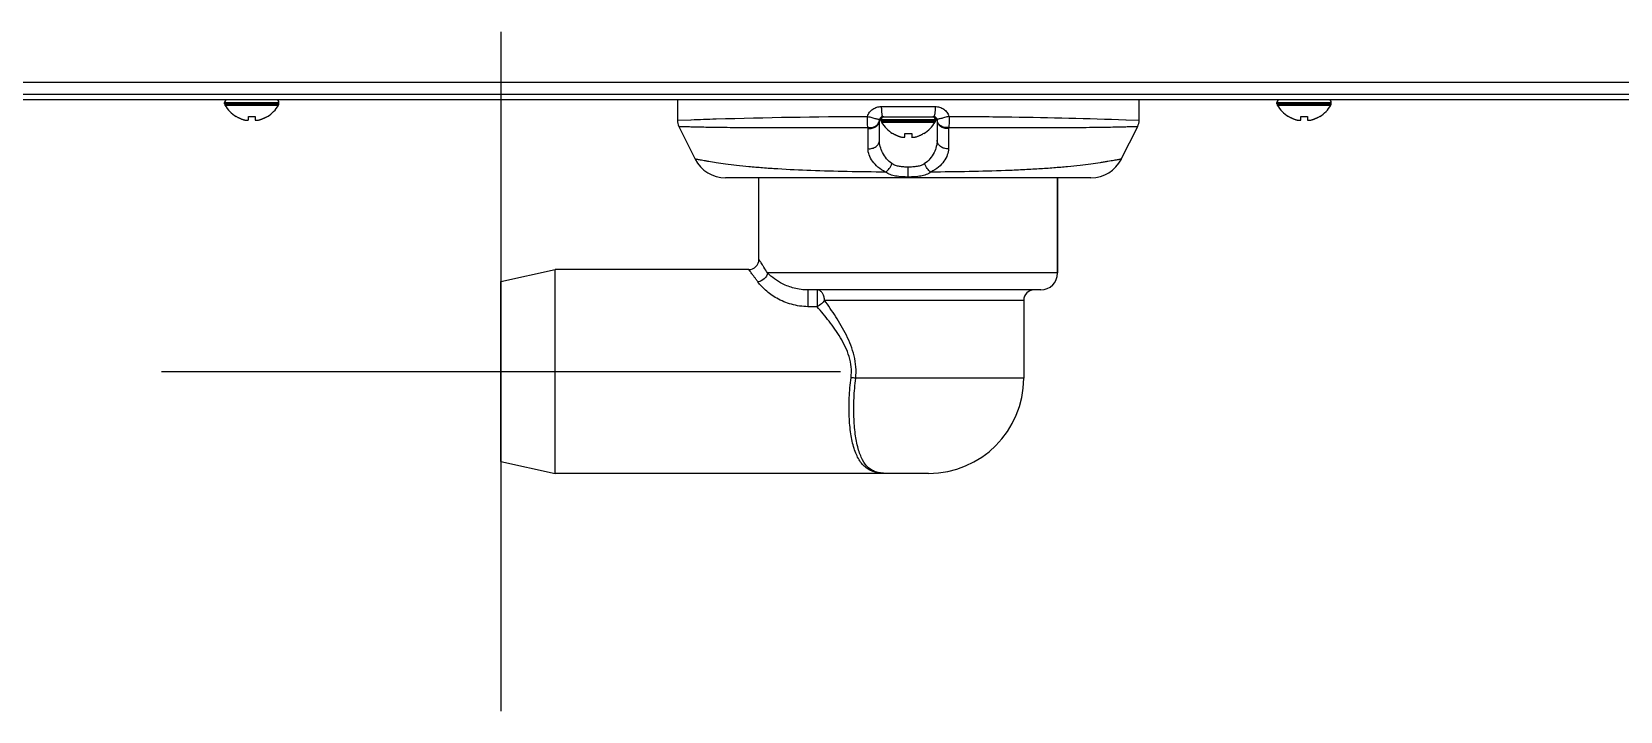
# Model space of a CAD drawing. Header units: millimetres. Extents: x -1319 to 3519, y -1539 to 2345.
# Drawn here: x 1892.1 to 2126.1, y -250.1 to -150.1 of the extents above; entities that cross this region are included whole.
import ezdxf

# ---------------------------------------------------------------- set-up
doc = ezdxf.new("R2010")
doc.units = ezdxf.units.MM
doc.header["$LTSCALE"] = 65.395
doc.layers.get('0').update_dxf_attribs({"linetype": 'CONTINUOUS'})

msp = doc.modelspace()

# ---------------------------------------------------------------- linework, layer by layer
at = {"color": 6}
for p, q in [((1961.19, -150.13), (1961.19, -250.13)), ((1911.19, -200.13), (2011.19, -200.13))]:
    msp.add_line(p, q, dxfattribs=at)
at = {"linetype": 'Continuous'}
for p, q in [((1493.79, -157.53), (2252.19, -157.53)), ((2253.99, -160.13), (1493.79, -160.13)), ((1494.13, -159.33), (2251.84, -159.33)), ((1920.49, -160.53), (1928.49, -160.53)), ((1920.49, -160.73), (1920.49, -160.53)), ((1920.49, -160.73), (1928.49, -160.73)), ((1920.54, -160.93), (1928.43, -160.93)), ((1928.49, -160.73), (1928.49, -160.53)), ((1987.19, -160.13), (1987.19, -163.16)), ((2017.22, -161.13), (2025.15, -161.13)), ((2055.19, -163.16), (2055.19, -160.13)), ((2075.49, -160.53), (2083.49, -160.53)), ((2075.49, -160.73), (2075.49, -160.53)), ((2075.49, -160.73), (2083.49, -160.73)), ((2075.54, -160.93), (2083.43, -160.93)), ((2083.49, -160.73), (2083.49, -160.53)), ((1922.19, -162.61), (1922.19, -162.58)), ((1923.99, -163.13), (1923.99, -162.58)), ((1924.99, -162.58), (1924.99, -163.13)), ((1926.79, -162.58), (1926.79, -162.61)), ((1987.19, -163.16), (1989.14, -163.08)), ((1989.14, -163.08), (1989.19, -163.08)), ((2014.93, -162.58), (2015.19, -162.58)), ((2017.19, -163.13), (2016.94, -163.13)), ((2016.94, -166.09), (2016.94, -163.13)), ((2017.19, -163.03), (2025.19, -163.03)), ((2017.19, -163.23), (2017.19, -163.03)), ((2017.19, -163.23), (2025.19, -163.23)), ((2017.24, -163.43), (2025.13, -163.43)), ((2017.44, -162.63), (2024.94, -162.63)), ((2017.59, -162.63), (2024.79, -162.63)), ((2025.19, -163.23), (2025.19, -163.03)), ((2025.44, -163.13), (2025.19, -163.13)), ((2025.44, -163.13), (2025.44, -166.09)), ((2027.18, -162.58), (2027.44, -162.58)), ((2053.21, -163.08), (2053.26, -163.08)), ((2053.26, -163.08), (2055.19, -163.16)), ((2077.19, -162.61), (2077.19, -162.58)), ((2078.99, -163.13), (2078.99, -162.58)), ((2079.99, -162.58), (2079.99, -163.13)), ((2081.79, -162.58), (2081.79, -162.61)), ((1987.4, -164.05), (1989.81, -168.87)), ((2018.89, -165.11), (2018.89, -165.08)), ((2020.69, -165.63), (2020.69, -165.08)), ((2021.69, -165.08), (2021.69, -165.63)), ((2023.49, -165.08), (2023.49, -165.11)), ((2052.57, -168.87), (2054.98, -164.05)), ((2021.19, -171.63), (2021.19, -170.05)), ((2048.1, -171.63), (1994.28, -171.63)), ((1999.19, -183.63), (1999.19, -171.63)), ((1999.19, -183.63), (1999.19, -171.63)), ((2043.19, -185.63), (2043.19, -171.63)), ((2043.19, -171.63), (2043.19, -185.63)), ((1961.19, -186.88), (1969.19, -185.13)), ((1961.19, -213.38), (1961.19, -186.88)), ((1997.69, -185.13), (1969.19, -185.13)), ((1969.19, -215.13), (1969.19, -185.13)), ((2043.19, -185.63), (2000.46, -185.63)), ((2040.69, -188.13), (2006.41, -188.13)), ((2006.41, -188.13), (2006.41, -190.59)), ((2007.76, -188.13), (2007.76, -190.59)), ((2007.76, -190.59), (2006.41, -190.59)), ((2008.85, -189.63), (2038.19, -189.63)), ((2038.19, -189.63), (2038.19, -201.13)), ((2038.19, -201.13), (2013.45, -201.13)), ((1961.19, -213.38), (1969.19, -215.13)), ((2024.19, -215.13), (1969.19, -215.13)), ((2018.19, -215.13), (2018.19, -215.13)), ((2018.19, -215.13), (2018.19, -215.13))]:
    msp.add_line(p, q, dxfattribs=at)
for centre, radius, start, end in [((1920.89, -160.53), 0.4, 90, 180), ((1920.89, -160.73), 0.4, 180, 210.3012), ((1924.69, -158.51), 4.8, 210.3012, 238.5421), ((1924.29, -158.51), 4.8, 301.4579, 329.6988), ((1928.09, -160.53), 0.4, 0, 90), ((1928.09, -160.73), 0.4, 329.6988, 360), ((2075.89, -160.53), 0.4, 90, 180), ((2075.89, -160.73), 0.4, 180, 210.3012), ((2079.69, -158.51), 4.8, 210.3012, 238.5421), ((2079.29, -158.51), 4.8, 301.4579, 329.6988), ((2083.09, -160.53), 0.4, 0, 90), ((2083.09, -160.73), 0.4, 329.6988, 360), ((1924.67, -158.52), 4.75, 238.4659, 241.0313), ((1924.67, -158.53), 4.75, 241.0316, 241.9926), ((1924.67, -158.53), 4.75, 241.9926, 243.3187), ((1924.67, -158.53), 4.74, 243.3188, 244.4598), ((1924.67, -158.54), 4.74, 244.4598, 245.4278), ((1924.67, -158.54), 4.73, 245.4278, 246.6825), ((1924.66, -158.55), 4.73, 246.6826, 247.4526), ((1924.66, -158.55), 4.72, 247.4524, 248.9975), ((1924.66, -158.56), 4.72, 248.9977, 249.4819), ((1924.65, -158.57), 4.7, 249.4813, 251.5344), ((1924.65, -158.59), 4.68, 251.535, 252.6227), ((1924.64, -158.6), 4.67, 252.6228, 253.6051), ((1924.63, -158.63), 4.64, 253.6036, 255.6824), ((1923.74, -161.14), 2.01, 262.7256, 264.8598), ((1923.74, -161.16), 1.98, 264.8627, 265.7144), ((1923.74, -161.17), 1.97, 265.714, 266.9766), ((1923.74, -161.18), 1.96, 266.9771, 268.0037), ((1923.74, -161.19), 1.95, 268.0037, 269.0738), ((1923.74, -161.19), 1.95, 269.0741, 270.1995), ((1923.74, -161.19), 1.95, 270.1995, 271.1541), ((1923.74, -161.19), 1.95, 271.1545, 272.3767), ((1923.74, -161.18), 1.96, 272.3765, 273.2159), ((1923.74, -161.17), 1.97, 273.2167, 274.6016), ((1923.74, -161.16), 1.98, 274.6009, 275.2558), ((1923.73, -161.14), 2.01, 275.2585, 277.2741), ((1924.49, -158.82), 3.79, 262.4013, 269.9911), ((1924.49, -158.82), 3.79, 270.0089, 277.5987), ((1925.24, -161.14), 2.01, 262.7259, 264.7415), ((1925.24, -161.16), 1.98, 264.7442, 265.3991), ((1925.24, -161.17), 1.97, 265.3984, 266.7833), ((1925.24, -161.18), 1.96, 266.7841, 267.6235), ((1925.24, -161.19), 1.96, 267.6234, 268.8455), ((1925.24, -161.19), 1.95, 268.8459, 270.9258), ((1925.24, -161.19), 1.95, 270.9261, 271.9964), ((1925.24, -161.18), 1.96, 271.9964, 273.0228), ((1925.24, -161.17), 1.97, 273.0233, 274.286), ((1925.24, -161.16), 1.98, 274.2856, 275.1372), ((1925.23, -161.14), 2.01, 275.1401, 277.2744), ((1924.34, -158.63), 4.64, 284.3176, 286.3964), ((1924.33, -158.6), 4.67, 286.3949, 287.3772), ((1924.33, -158.59), 4.68, 287.3773, 288.465), ((1924.32, -158.57), 4.7, 288.4656, 290.5187), ((1924.32, -158.56), 4.72, 290.5181, 291.0023), ((1924.31, -158.55), 4.72, 291.0025, 292.5476), ((1924.31, -158.55), 4.73, 292.5474, 293.3174), ((1924.31, -158.54), 4.73, 293.3175, 294.5722), ((1924.31, -158.54), 4.74, 294.5722, 295.5402), ((1924.31, -158.53), 4.74, 295.5402, 296.6812), ((1924.3, -158.53), 4.75, 296.6813, 298.0074), ((1924.3, -158.53), 4.75, 298.0074, 298.9684), ((1924.3, -158.52), 4.75, 298.9687, 301.5341), ((1989.19, -163.16), 2, 180, 206.5651), ((2017.44, -163.13), 0.5, 90, 180), ((2015.91, -163.02), 1.03, 354.0374, 355.9341), ((2017.59, -163.03), 0.4, 90, 180), ((2017.59, -163.23), 0.4, 180, 210.3012), ((2021.39, -161.01), 4.8, 210.3012, 238.5421), ((2020.99, -161.01), 4.8, 301.4579, 329.6988), ((2024.79, -163.03), 0.4, 0, 90), ((2024.94, -163.13), 0.5, 0, 90), ((2024.79, -163.23), 0.4, 329.6988, 360), ((2026.46, -163.02), 1.03, 184.0652, 185.9617), ((2053.19, -163.16), 2, 333.4349, 0), ((2079.67, -158.52), 4.75, 238.4659, 241.0313), ((2079.67, -158.53), 4.75, 241.0316, 241.9926), ((2079.67, -158.53), 4.75, 241.9926, 243.3187), ((2079.67, -158.53), 4.74, 243.3188, 244.4598), ((2079.67, -158.54), 4.74, 244.4598, 245.4278), ((2079.67, -158.54), 4.73, 245.4278, 246.6825), ((2079.66, -158.55), 4.73, 246.6826, 247.4526), ((2079.66, -158.55), 4.72, 247.4524, 248.9975), ((2079.66, -158.56), 4.72, 248.9977, 249.4819), ((2079.65, -158.57), 4.7, 249.4813, 251.5344), ((2079.65, -158.59), 4.68, 251.535, 252.6227), ((2079.64, -158.6), 4.67, 252.6228, 253.6051), ((2079.63, -158.63), 4.64, 253.6036, 255.6824), ((2078.74, -161.14), 2.01, 262.7256, 264.8598), ((2078.74, -161.16), 1.98, 264.8627, 265.7144), ((2078.74, -161.17), 1.97, 265.714, 266.9766), ((2078.74, -161.18), 1.96, 266.9771, 268.0037), ((2078.74, -161.19), 1.95, 268.0037, 269.0738), ((2078.74, -161.19), 1.95, 269.0741, 270.1995), ((2078.74, -161.19), 1.95, 270.1995, 271.1541), ((2078.74, -161.19), 1.95, 271.1545, 272.3767), ((2078.74, -161.18), 1.96, 272.3765, 273.2159), ((2078.74, -161.17), 1.97, 273.2167, 274.6016), ((2078.74, -161.16), 1.98, 274.6009, 275.2558), ((2078.73, -161.14), 2.01, 275.2585, 277.2741), ((2079.49, -158.82), 3.79, 262.4013, 269.9911), ((2079.49, -158.82), 3.79, 270.0089, 277.5987), ((2080.24, -161.14), 2.01, 262.7259, 264.7415), ((2080.24, -161.16), 1.98, 264.7442, 265.3991), ((2080.24, -161.17), 1.97, 265.3984, 266.7833), ((2080.24, -161.18), 1.96, 266.7841, 267.6235), ((2080.24, -161.19), 1.96, 267.6234, 268.8455), ((2080.24, -161.19), 1.95, 268.8459, 270.9258), ((2080.24, -161.19), 1.95, 270.9261, 271.9964), ((2080.24, -161.18), 1.96, 271.9964, 273.0228), ((2080.24, -161.17), 1.97, 273.0233, 274.286), ((2080.24, -161.16), 1.98, 274.2856, 275.1372), ((2080.23, -161.14), 2.01, 275.1401, 277.2744), ((2079.34, -158.63), 4.64, 284.3176, 286.3964), ((2079.33, -158.6), 4.67, 286.3949, 287.3772), ((2079.33, -158.59), 4.68, 287.3773, 288.465), ((2079.32, -158.57), 4.7, 288.4656, 290.5187), ((2079.32, -158.56), 4.72, 290.5181, 291.0023), ((2079.31, -158.55), 4.72, 291.0025, 292.5476), ((2079.31, -158.55), 4.73, 292.5474, 293.3174), ((2079.31, -158.54), 4.73, 293.3175, 294.5722), ((2079.31, -158.54), 4.74, 294.5722, 295.5402), ((2079.31, -158.53), 4.74, 295.5402, 296.6812), ((2079.3, -158.53), 4.75, 296.6813, 298.0074), ((2079.3, -158.53), 4.75, 298.0074, 298.9684), ((2079.3, -158.52), 4.75, 298.9687, 301.5341), ((2017.2, -164.37), 1.94, 175.8774, 180.0644), ((2021.37, -161.02), 4.75, 238.4659, 241.0313), ((2021.37, -161.03), 4.75, 241.0316, 241.9926), ((2021.37, -161.03), 4.75, 241.9926, 243.3187), ((2021.37, -161.03), 4.74, 243.3188, 244.4598), ((2021.37, -161.04), 4.74, 244.4598, 245.4278), ((2021.37, -161.04), 4.73, 245.4278, 246.6825), ((2021.36, -161.05), 4.73, 246.6826, 247.4526), ((2021.36, -161.05), 4.72, 247.4524, 248.9975), ((2021.36, -161.06), 4.72, 248.9977, 249.4819), ((2021.35, -161.07), 4.7, 249.4813, 251.5344), ((2021.35, -161.09), 4.68, 251.535, 252.6227), ((2021.34, -161.1), 4.67, 252.6228, 253.6051), ((2021.33, -161.13), 4.64, 253.6036, 255.6824), ((2020.44, -163.64), 2.01, 262.7256, 264.8598), ((2020.44, -163.66), 1.98, 264.8627, 265.7144), ((2020.44, -163.67), 1.97, 265.714, 266.9766), ((2020.44, -163.68), 1.96, 266.9771, 268.0037), ((2020.44, -163.69), 1.95, 268.0037, 269.0738), ((2020.44, -163.69), 1.95, 269.0741, 270.1995), ((2020.44, -163.69), 1.95, 270.1995, 271.1541), ((2020.44, -163.69), 1.95, 271.1545, 272.3767), ((2020.44, -163.68), 1.96, 272.3765, 273.2159), ((2020.44, -163.67), 1.97, 273.2167, 274.6016), ((2020.44, -163.66), 1.98, 274.6009, 275.2558), ((2020.43, -163.64), 2.01, 275.2585, 277.2741), ((2021.19, -161.32), 3.79, 262.4013, 269.9911), ((2021.19, -161.32), 3.79, 270.0089, 277.5987), ((2021.94, -163.64), 2.01, 262.7259, 264.7415), ((2021.94, -163.66), 1.98, 264.7442, 265.3991), ((2021.94, -163.67), 1.97, 265.3984, 266.7833), ((2021.94, -163.68), 1.96, 266.7841, 267.6235), ((2021.94, -163.69), 1.96, 267.6234, 268.8455), ((2021.94, -163.69), 1.95, 268.8459, 270.9258), ((2021.94, -163.69), 1.95, 270.9261, 271.9964), ((2021.94, -163.68), 1.96, 271.9964, 273.0228), ((2021.94, -163.67), 1.97, 273.0233, 274.286), ((2021.94, -163.66), 1.98, 274.2856, 275.1372), ((2021.93, -163.64), 2.01, 275.1401, 277.2744), ((2021.04, -161.13), 4.64, 284.3176, 286.3964), ((2021.03, -161.1), 4.67, 286.3949, 287.3772), ((2021.03, -161.09), 4.68, 287.3773, 288.465), ((2021.02, -161.07), 4.7, 288.4656, 290.5187), ((2021.02, -161.06), 4.72, 290.5181, 291.0023), ((2021.01, -161.05), 4.72, 291.0025, 292.5476), ((2021.01, -161.05), 4.73, 292.5474, 293.3174), ((2021.01, -161.04), 4.73, 293.3175, 294.5722), ((2021.01, -161.04), 4.74, 294.5722, 295.5402), ((2021.01, -161.03), 4.74, 295.5402, 296.6812), ((2021, -161.03), 4.75, 296.6813, 298.0074), ((2021, -161.03), 4.75, 298.0074, 298.9684), ((2021, -161.02), 4.75, 298.9687, 301.5341), ((2025.18, -164.37), 1.94, 359.9431, 4.1302), ((1994.28, -166.63), 5, 206.565, 270), ((2048.1, -166.63), 5, 270, 333.435), ((1997.69, -183.63), 1.5, 269.9998, 0.0003), ((2040.69, -185.63), 2.5, 270, 360), ((2006.83, -189.63), 2.02, 0.0188, 5.7499), ((2039.69, -189.63), 1.5, 90, 180), ((2010.21, -222.83), 21.94, 81.5204, 83.3205), ((2024.19, -201.13), 14, 270, 360)]:
    msp.add_arc(centre, radius, start, end, dxfattribs=at)
for points, knots in [([(2015.19, -162.58), (2015.26, -162.36), (2015.46, -161.96), (2015.95, -161.49), (2016.56, -161.2), (2017, -161.13), (2017.22, -161.13)], [0, 0, 0, 0, 0.251155, 0.501038, 0.750347, 1, 1, 1, 1]), ([(2017.22, -161.13), (2017.22, -161.32), (2017.23, -161.68), (2017.27, -162.14), (2017.33, -162.44), (2017.38, -162.59), (2017.42, -162.63), (2017.44, -162.63)], [0, 0, 0, 0, 0.372682, 0.689836, 0.905667, 0.966947, 1, 1, 1, 1]), ([(2025.15, -161.13), (2025.15, -161.32), (2025.14, -161.68), (2025.1, -162.14), (2025.05, -162.44), (2024.99, -162.59), (2024.96, -162.63), (2024.94, -162.63)], [0, 0, 0, 0, 0.372682, 0.689836, 0.905667, 0.966947, 1, 1, 1, 1]), ([(2025.15, -161.13), (2025.37, -161.13), (2025.82, -161.2), (2026.43, -161.49), (2026.91, -161.96), (2027.12, -162.36), (2027.18, -162.58)], [0, 0, 0, 0, 0.249653, 0.498962, 0.748845, 1, 1, 1, 1]), ([(1989.19, -163.08), (1990.42, -163.03), (1999, -162.74), (2007.58, -162.62), (2014.93, -162.58)], [0, 0, 0, 0, 0.143107, 1, 1, 1, 1]), ([(2015.26, -164.23), (2015.21, -163.99), (2015.16, -163.44), (2015.17, -162.89), (2015.19, -162.58)], [0, 0, 0, 0, 0.436731, 1, 1, 1, 1]), ([(2015.19, -162.58), (2015.4, -162.64), (2015.72, -162.73), (2016.12, -162.84), (2016.39, -162.9), (2016.61, -162.95), (2016.77, -162.98), (2016.86, -163), (2016.91, -163), (2016.94, -163), (2016.96, -163), (2016.96, -162.99)], [0, 0, 0, 0, 0.363518, 0.535495, 0.689644, 0.818343, 0.915363, 0.950528, 0.97624, 0.992425, 1, 1, 1, 1]), ([(2015.26, -164.37), (2015.47, -164.39), (2015.89, -164.36), (2016.44, -164.1), (2016.84, -163.68), (2016.94, -163.31), (2016.94, -163.13)], [0, 0, 0, 0, 0.270379, 0.530725, 0.772739, 1, 1, 1, 1]), ([(2015.26, -164.23), (2015.46, -164.25), (2015.86, -164.23), (2016.4, -164.02), (2016.79, -163.64), (2016.92, -163.3), (2016.94, -163.13)], [0, 0, 0, 0, 0.270009, 0.529557, 0.771752, 1, 1, 1, 1]), ([(2027.18, -162.58), (2026.97, -162.64), (2026.66, -162.73), (2026.26, -162.84), (2025.99, -162.9), (2025.76, -162.95), (2025.61, -162.98), (2025.51, -163), (2025.46, -163), (2025.44, -163), (2025.42, -163), (2025.42, -162.99)], [0, 0, 0, 0, 0.363522, 0.535498, 0.689646, 0.818343, 0.915363, 0.950528, 0.97624, 0.992425, 1, 1, 1, 1]), ([(2027.11, -164.23), (2026.92, -164.25), (2026.52, -164.23), (2025.98, -164.02), (2025.58, -163.64), (2025.46, -163.3), (2025.44, -163.13)], [0, 0, 0, 0, 0.27001, 0.529557, 0.771751, 1, 1, 1, 1]), ([(2027.12, -164.37), (2026.91, -164.39), (2026.49, -164.36), (2025.93, -164.1), (2025.54, -163.68), (2025.44, -163.31), (2025.44, -163.13)], [0, 0, 0, 0, 0.270379, 0.530725, 0.772739, 1, 1, 1, 1]), ([(2027.18, -162.58), (2027.21, -162.89), (2027.22, -163.44), (2027.17, -163.99), (2027.11, -164.23)], [0, 0, 0, 0, 0.563272, 1, 1, 1, 1]), ([(2027.44, -162.58), (2030.45, -162.59), (2039.04, -162.67), (2047.63, -162.87), (2053.21, -163.08)], [0, 0, 0, 0, 0.34994, 1, 1, 1, 1]), ([(1987.4, -164.05), (1987.4, -164.06), (1987.41, -164.05), (1987.42, -164.05), (1987.43, -164.05), (1987.47, -164.06), (1987.51, -164.06), (1987.58, -164.06), (1987.69, -164.06), (1987.86, -164.07), (1988.1, -164.07), (1988.41, -164.08), (1988.77, -164.09), (1989.18, -164.1), (1989.65, -164.11), (1990.39, -164.13), (1991.45, -164.15), (1992.9, -164.17), (1994.57, -164.19), (1996.46, -164.21), (1998.57, -164.22), (2000.9, -164.23), (2004.4, -164.24), (2009.22, -164.23), (2013.18, -164.23), (2015.26, -164.23)], [0, 0, 0, 0, 0.000246, 0.000554, 0.000985, 0.002217, 0.003941, 0.006159, 0.00887, 0.015775, 0.02466, 0.03553, 0.048392, 0.063251, 0.080114, 0.098987, 0.142781, 0.194656, 0.254608, 0.322585, 0.398483, 0.482115, 0.573189, 0.775718, 1, 1, 1, 1]), ([(2015.26, -167.33), (2015.47, -167.35), (2015.89, -167.32), (2016.45, -167.06), (2016.84, -166.63), (2016.94, -166.27), (2016.94, -166.09)], [0, 0, 0, 0, 0.270436, 0.530776, 0.772762, 1, 1, 1, 1]), ([(2018.79, -169.54), (2018.21, -169.12), (2017.3, -168.06), (2016.94, -166.71), (2016.94, -166.09)], [0, 0, 0, 0, 0.533739, 1, 1, 1, 1]), ([(2025.44, -166.09), (2025.44, -166.71), (2025.08, -168.06), (2024.17, -169.12), (2023.59, -169.54)], [0, 0, 0, 0, 0.466261, 1, 1, 1, 1]), ([(2027.11, -167.33), (2026.91, -167.35), (2026.49, -167.32), (2025.93, -167.06), (2025.54, -166.63), (2025.44, -166.27), (2025.44, -166.09)], [0, 0, 0, 0, 0.270436, 0.530776, 0.772761, 1, 1, 1, 1]), ([(2027.11, -164.23), (2029.2, -164.23), (2033.16, -164.23), (2037.97, -164.24), (2041.48, -164.23), (2043.8, -164.22), (2045.92, -164.21), (2047.81, -164.19), (2049.48, -164.17), (2050.92, -164.15), (2052.14, -164.12), (2053.02, -164.1), (2053.61, -164.09), (2053.97, -164.08), (2054.27, -164.07), (2054.52, -164.07), (2054.69, -164.06), (2054.8, -164.06), (2054.86, -164.06), (2054.91, -164.06), (2054.95, -164.05), (2054.97, -164.05), (2054.97, -164.05), (2054.98, -164.05)], [0, 0, 0, 0, 0.22428, 0.426813, 0.517891, 0.601525, 0.677423, 0.745403, 0.805354, 0.857228, 0.901021, 0.936755, 0.951614, 0.964475, 0.975344, 0.984228, 0.991132, 0.993843, 0.99606, 0.997784, 0.999015, 0.999754, 1, 1, 1, 1]), ([(2017.85, -170.78), (2017.45, -170.57), (2016.74, -170.11), (2015.91, -169.24), (2015.39, -168.31), (2015.26, -167.64), (2015.26, -167.33)], [0, 0, 0, 0, 0.297149, 0.559141, 0.790551, 1, 1, 1, 1]), ([(2027.11, -167.33), (2027.11, -167.64), (2026.98, -168.31), (2026.46, -169.24), (2025.64, -170.11), (2024.93, -170.57), (2024.53, -170.78)], [0, 0, 0, 0, 0.209447, 0.44086, 0.702851, 1, 1, 1, 1]), ([(2017.85, -170.78), (2015.97, -170.77), (2012.3, -170.72), (2007, -170.59), (2002.85, -170.39), (1999.8, -170.18), (1997.78, -170), (1995.96, -169.81), (1994.35, -169.61), (1992.99, -169.41), (1992.01, -169.26), (1991.34, -169.14), (1990.94, -169.07), (1990.6, -169.01), (1990.32, -168.96), (1990.1, -168.92), (1989.96, -168.9), (1989.88, -168.88), (1989.84, -168.87), (1989.82, -168.87), (1989.81, -168.87), (1989.81, -168.87)], [0, 0, 0, 0, 0.200474, 0.390811, 0.564779, 0.643695, 0.716198, 0.781535, 0.839025, 0.888116, 0.928437, 0.945244, 0.959801, 0.972105, 0.98216, 0.989971, 0.995545, 0.997494, 0.998886, 0.999722, 1, 1, 1, 1]), ([(2017.85, -170.78), (2018.06, -170.65), (2018.44, -170.27), (2018.69, -169.8), (2018.79, -169.54)], [0, 0, 0, 0, 0.468716, 1, 1, 1, 1]), ([(2021.19, -171.51), (2020.87, -171.51), (2020.25, -171.49), (2019.35, -171.39), (2018.54, -171.18), (2018.06, -170.93), (2017.85, -170.78)], [0, 0, 0, 0, 0.275621, 0.536586, 0.776528, 1, 1, 1, 1]), ([(2021.19, -170.05), (2020.97, -170.05), (2020.54, -170.03), (2019.9, -169.97), (2019.31, -169.83), (2018.95, -169.65), (2018.79, -169.54)], [0, 0, 0, 0, 0.263146, 0.520098, 0.765825, 1, 1, 1, 1]), ([(2023.59, -169.54), (2023.43, -169.65), (2023.07, -169.83), (2022.47, -169.97), (2021.84, -170.03), (2021.41, -170.05), (2021.19, -170.05)], [0, 0, 0, 0, 0.234173, 0.479901, 0.736854, 1, 1, 1, 1]), ([(2024.53, -170.78), (2024.32, -170.93), (2023.84, -171.18), (2023.02, -171.39), (2022.13, -171.49), (2021.51, -171.51), (2021.19, -171.51)], [0, 0, 0, 0, 0.22347, 0.463413, 0.724378, 1, 1, 1, 1]), ([(2024.53, -170.78), (2024.32, -170.65), (2023.94, -170.27), (2023.68, -169.8), (2023.59, -169.54)], [0, 0, 0, 0, 0.468708, 1, 1, 1, 1]), ([(2052.57, -168.87), (2052.57, -168.86), (2052.56, -168.87), (2052.55, -168.87), (2052.53, -168.87), (2052.5, -168.88), (2052.44, -168.89), (2052.37, -168.9), (2052.25, -168.93), (2052.06, -168.96), (2051.78, -169.01), (2051.44, -169.07), (2051.03, -169.14), (2050.57, -169.22), (2050.04, -169.31), (2049.21, -169.44), (2048.02, -169.61), (2046.42, -169.81), (2044.6, -170), (2042.57, -170.18), (2040.36, -170.33), (2038, -170.46), (2034.58, -170.61), (2030.08, -170.72), (2026.41, -170.77), (2024.53, -170.78)], [0, 0, 0, 0, 0.000278, 0.000626, 0.001113, 0.002505, 0.004455, 0.006962, 0.010028, 0.017839, 0.027894, 0.040198, 0.054754, 0.071561, 0.09061, 0.111882, 0.160973, 0.218462, 0.283799, 0.356301, 0.435216, 0.519769, 0.609186, 0.799522, 1, 1, 1, 1]), ([(2000.46, -185.63), (2000.29, -185.35), (2000.04, -184.95), (1999.73, -184.46), (1999.54, -184.17), (1999.4, -183.95), (1999.3, -183.8), (1999.24, -183.71), (1999.21, -183.67), (1999.2, -183.64), (1999.19, -183.63), (1999.19, -183.63)], [0, 0, 0, 0, 0.419838, 0.591836, 0.735853, 0.850067, 0.932933, 0.962176, 0.983141, 0.995768, 1, 1, 1, 1]), ([(1999.05, -186.95), (1998.95, -186.81), (1998.76, -186.56), (1998.5, -186.2), (1998.26, -185.88), (1998.07, -185.62), (1997.93, -185.44), (1997.84, -185.32), (1997.78, -185.26), (1997.74, -185.2), (1997.72, -185.16), (1997.7, -185.14), (1997.69, -185.13), (1997.69, -185.13)], [0, 0, 0, 0, 0.221991, 0.420074, 0.592071, 0.736044, 0.850193, 0.8956, 0.932995, 0.962213, 0.983158, 0.995773, 1, 1, 1, 1]), ([(2000.46, -185.63), (2000.4, -185.96), (2000.03, -186.58), (1999.39, -186.9), (1999.05, -186.95)], [0, 0, 0, 0, 0.49008, 1, 1, 1, 1]), ([(2006.41, -190.59), (2005.59, -190.59), (2003.99, -190.34), (2001.86, -189.46), (2000.21, -188.3), (1999.36, -187.39), (1999.05, -186.95)], [0, 0, 0, 0, 0.29046, 0.565602, 0.807948, 1, 1, 1, 1]), ([(2006.41, -188.13), (2005.73, -188.13), (2004.43, -187.95), (2002.36, -187.17), (2001.09, -186.28), (2000.46, -185.63)], [0, 0, 0, 0, 0.310695, 0.589393, 1, 1, 1, 1]), ([(2008.84, -189.43), (2008.82, -189.26), (2008.75, -188.92), (2008.51, -188.5), (2008.17, -188.2), (2007.89, -188.13), (2007.76, -188.13)], [0, 0, 0, 0, 0.285506, 0.549234, 0.784596, 1, 1, 1, 1]), ([(2008.85, -189.63), (2008.8, -189.73), (2008.65, -189.93), (2008.39, -190.18), (2008.09, -190.41), (2007.87, -190.53), (2007.76, -190.59)], [0, 0, 0, 0, 0.23802, 0.491156, 0.749157, 1, 1, 1, 1]), ([(2012.76, -201.04), (2012.83, -200.52), (2012.85, -199.46), (2012.52, -197.93), (2011.95, -196.49), (2010.98, -194.73), (2009.58, -192.76), (2008.37, -191.29), (2007.76, -190.59)], [0, 0, 0, 0, 0.131829, 0.263115, 0.392812, 0.520358, 0.767279, 1, 1, 1, 1]), ([(2013.45, -201.13), (2013.51, -200.58), (2013.53, -199.46), (2013.26, -197.83), (2012.75, -196.26), (2011.88, -194.32), (2010.57, -192.1), (2009.42, -190.43), (2008.85, -189.63)], [0, 0, 0, 0, 0.131368, 0.262316, 0.391918, 0.519562, 0.766935, 1, 1, 1, 1]), ([(2018.18, -215.13), (2017.85, -215.13), (2017.23, -215.11), (2016.36, -214.98), (2015.6, -214.72), (2014.72, -214.18), (2014.03, -213.34), (2013.52, -212.34), (2013.06, -211.07), (2012.67, -209.2), (2012.45, -206.7), (2012.47, -203.93), (2012.63, -202.02), (2012.76, -201.04)], [0, 0, 0, 0, 0.058019, 0.107864, 0.152731, 0.195647, 0.285427, 0.336183, 0.391972, 0.519392, 0.66651, 0.828779, 1, 1, 1, 1]), ([(2018.19, -215.13), (2017.89, -215.13), (2017.34, -215.11), (2016.56, -214.98), (2015.9, -214.72), (2015.12, -214.17), (2014.52, -213.33), (2014.08, -212.34), (2013.67, -211.08), (2013.33, -209.22), (2013.15, -206.74), (2013.17, -204), (2013.33, -202.1), (2013.45, -201.13)], [0, 0, 0, 0, 0.053422, 0.099123, 0.140648, 0.181218, 0.269301, 0.320373, 0.377019, 0.507247, 0.658022, 0.824409, 1, 1, 1, 1])]:
    msp.add_open_spline(points, degree=3, knots=knots, dxfattribs=at)
for points in [[(2015.26, -167.33), (2015.26, -166.34), (2015.26, -165.36), (2015.26, -164.37)], [(2027.12, -164.37), (2027.12, -165.36), (2027.12, -166.34), (2027.11, -167.33)]]:
    msp.add_open_spline(points, degree=3, dxfattribs=at)

doc.saveas('drawing.dxf')
